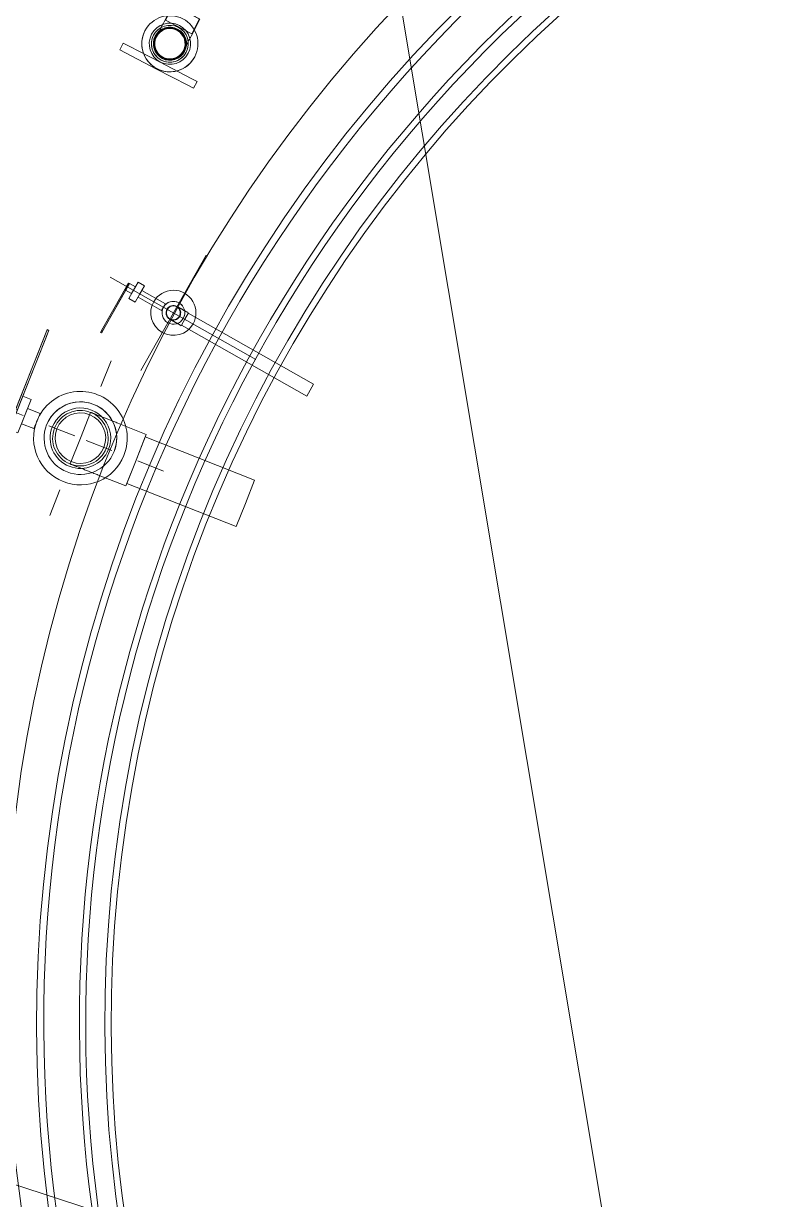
# Model space of a CAD drawing. Header units: metres. Extents: x -207 to 292, y -187 to 169.
# Drawn here: x -79.406 to -76.731, y 20.865 to 25.103 of the extents above; entities that cross this region are included whole.
import ezdxf

# ---------------------------------------------------------------- set-up
doc = ezdxf.new("R2010")
doc.units = ezdxf.units.M
doc.linetypes.add('Dash', pattern=[0.006, 0.003, -0.003])
for name, color, linetype, lineweight in [('C-TOPO-MINR', 7, 'Continuous', 9), ('EQUIPOS PIS', 7, 'Continuous', 9), ('P-SANR-FIXT', 7, 'Continuous', 9), ('P-SANR-FIXT-HDLN', 7, 'Dash', 9), ('solera', 7, 'Continuous', 35)]:
    doc.layers.add(name, color=color, linetype=linetype, lineweight=lineweight)
doc.layers.add('PR10-ARQ-PL-001-Emplazamiento-C-1_dwg', color=7, linetype='Continuous', lineweight=9, true_color=0x767676)

# ---------------------------------------------------------------- blocks, each defined once
blk = doc.blocks.new('M_Tuberia Alimentación-01 - M_Tuberia Alimentación-01-2152466-PLANTA EMPLAZAMIENTO ACTUALIZADO')
at = {"layer": 'P-SANR-FIXT'}
for p, q in [((-0.2484967248506472, 0.320122384080208), (-0.2551027530489235, 0.3201223840801734)), ((-0.2551027530488791, 0.3201223840802223), (-0.2551027530488791, 0.2959276251690544)), ((-0.2551027530488791, 0.01183938774610792), (-0.2551027530488791, 0.3168639335319202)), ((-0.2484967248506383, 0.3168639335319202), (-0.2551027530488791, 0.3168639335319202)), ((-0.2484967248506383, 0.2959276251690544), (-0.2484967248506383, 0.3201223840802223)), ((-0.2484967248506383, 0.3168639335319202), (-0.2484967248506383, 0.01183938774610791)), ((-0.2551027530488791, 0.2959276251690544), (-0.2551027530488791, -0.01962842690890711)), ((-0.2484967248506383, -0.0196284269089071), (-0.2484967248506383, 0.2959276251690544)), ((0.21538099873498, 0.09999999999995994), (0.1058930806477304, 0.09999999999995994)), ((0.2153809987350339, 3.232088392045696e-16), (0.2153809987350339, 0.1)), ((0.6387552651844799, 0.08999999999994489), (0.21538099873498, 0.08999999999994489)), ((0.2153809987350339, -2.907980233978642e-16), (0.2153809987350339, 0.08999999999999958)), ((0.6387552651844991, 0.08999999999999958), (0.6387552651844991, 0)), ((-0.2161958498840431, 0.06467941261835508), (-0.2484967248506472, 0.06467941261833776)), ((-0.2484967248506378, -2.08984948266195e-16), (-0.2484967248506378, 0.064679412618372)), ((-0.216195849884013, 0.064679412618372), (-0.216195849884013, 0)), ((-0.2551027530488791, 0.01183938774610805), (-0.2551027530488791, -0.025)), ((-0.2551027530488791, 0.01183938774610819), (-0.2484967248506383, 0.01183938774610819)), ((-0.2484967248506383, -0.025), (-0.2484967248506383, 0.01183938774610819)), ((-0.2484967248506378, -0.064679412618372), (-0.2484967248506378, 0)), ((-0.1681454552595636, 0.02964117536640202), (-0.2161958498840431, 0.02964117536641934)), ((-0.2161958498840128, -8.260995393859444e-17), (-0.2161958498840128, 0.02964117536643639)), ((-0.216195849884013, 2.08984948266195e-16), (-0.216195849884013, -0.064679412618372)), ((-0.168145455259549, 0.02964117536643639), (-0.168145455259549, 0)), ((-0.168145455259549, 9.577328008610232e-17), (-0.168145455259549, -0.02964117536643639)), ((0.2153809987350339, -0.1), (0.2153809987350339, 3.676177601895759e-16)), ((0.2153809987350339, -0.08999999999999958), (0.2153809987350339, 0)), ((0.6387552651844991, 2.907980233978642e-16), (0.6387552651844991, -0.08999999999999958)), ((-0.2551027530488791, -0.0196284269089071), (-0.2484967248506383, -0.0196284269089071)), ((-0.2551027530488889, -0.02500000000002897), (-0.2484967248506472, -0.02500000000008095)), ((-0.2161958498840128, -0.02964117536643639), (-0.2161958498840128, -2.632665229501576e-17)), ((-0.2161958498840431, -0.02964117536648864), (-0.1681454552595983, -0.02964117536647132)), ((-0.2484967248506819, -0.06467941261842439), (-0.2161958498840431, -0.06467941261844172)), ((0.1058930806477651, -0.1000000000000119), (0.2153809987350493, -0.1000000000000639)), ((0.2153809987350493, -0.09000000000004885), (0.6387552651844453, -0.09000000000006617))]:
    blk.add_line(p, q, dxfattribs=at)
at = {"layer": 'P-SANR-FIXT', "flags": 128}
for points in [[(0.1058930806477304, 0.09999999999995994), (0.1016584868576746, 0.09999999999995994), (0.0974306675143188, 0.09999999999994262), (0.09321638622682085, 0.09999999999994262), (0.0890223849460951, 0.09999999999997727), (0.08485537317966364, 0.09999999999995994), (0.08072201725730711, 0.09999999999997727), (0.07662892966688524, 0.09999999999995994), (0.0725826584753314, 0.09999999999995994), (0.06858967685342914, 0.09999999999995994), (0.06465637271992937, 0.09999999999997727), (0.06078903852243794, 0.09999999999995994), (0.05699386117070163, 0.09999999999992529), (0.05327691213882145, 0.09999999999992529), (0.04964413775236762, 0.09999999999994262), (0.04610134967536587, 0.09999999999995994), (0.04265421561309476, 0.09999999999994262), (0.03930825024455489, 0.09999999999995994), (0.03606880640079217, 0.09999999999992529), (0.03294106650068361, 0.09999999999995994), (0.02993003426099176, 0.09999999999994262), (0.02704052669084058, 0.09999999999995994), (0.02427716638610227, 0.09999999999994262), (0.02164437413377864, 0.09999999999994262), (0.01914636183968323, 0.09999999999992529), (0.01678712579075545, 0.09999999999994262), (0.01457044026129324, 0.09999999999995994), (0.01249985147537109, 0.09999999999995994), (0.01057867193324, 0.09999999999997727), (0.008809975112486155, 0.09999999999992529), (0.007196590550566635, 0.09999999999994262), (0.005741099318667421, 0.09999999999995994), (0.004445829892289203, 0.09999999999997727), (0.00331285442621911, 0.09999999999995994), (0.002343985439467269, 0.09999999999994262), (0.00154077291574713, 0.09999999999995994), (0.0009045018237617115, 0.09999999999995994), (0.0004361900615579544, 0.09999999999997727), (0.000136586827998508, 0.09999999999994262), (6.171424365675194e-06, 0.09999999999994262)], [(-3.465174813754857e-14, -0.1000000000000292), (8.470316986340549e-05, -0.1000000000000466), (0.0003386771724064602, -0.1000000000000639), (0.0007615157034769254, -0.1000000000000639), (0.001352542311572415, -0.1000000000000292), (0.002110811480257053, -0.1000000000000292), (0.003035110140502366, -0.1000000000000292), (0.00412395961173961, -0.1000000000000466), (0.005375617967014842, -0.1000000000000639), (0.006788082820029013, -0.1000000000000639), (0.008359094528310925, -0.1000000000000292), (0.01008613980819155, -0.1000000000000466), (0.01196645575568891, -0.1000000000000466), (0.01399703426644255, -0.1000000000000639), (0.01617462684797501, -0.1000000000000466), (0.0184957498166571, -0.1000000000000466), (0.02095668987088711, -0.1000000000000639), (0.02355351003154401, -0.1000000000000466), (0.02628205594035844, -0.1000000000000292), (0.02913796250594478, -0.1000000000000466), (0.03211666088699467, -0.1000000000000466), (0.03521338580157817, -0.1000000000000639), (0.03842318315028579, -0.1000000000000466), (0.04174091794226142, -0.1000000000000292), (0.04516128250950324, -0.1000000000000292), (0.04867880499827452, -0.1000000000000292), (0.05228785812307087, -0.1000000000000119), (0.05598266816869391, -0.1000000000000639), (0.05975732422736774, -0.1000000000000466), (0.063605787654508, -0.1000000000000466), (0.06752190172959463, -0.1000000000000292), (0.07149940150561934, -0.1000000000000292), (0.07553192383127216, -0.1000000000000466), (0.07961301753113995, -0.1000000000000466), (0.08373615372589785, -0.1000000000000466), (0.08789473627717789, -0.1000000000000466), (0.09208211233999655, -0.1000000000000466), (0.09629158300586588, -0.1000000000000639), (0.1005164140198515, -0.1000000000000466), (0.1047498465533855, -0.1000000000000639), (0.1058930806477651, -0.1000000000000119)]]:
    blk.add_lwpolyline(points, dxfattribs=at)
at = {"layer": 'P-SANR-FIXT'}
for centre, radius, start, end in [((-4.354376835101458e-20, 0), 0.1684943366687442, 359.9999999999994, 179.9999999999996), ((-3.922863485453557e-20, 0), 0.1684943366687442, 359.9999999999994, 179.9999999999996), ((-2.14629510331909e-20, 0), 0.1684943366687442, 359.9999999999994, 179.9999999999996), ((-1.714781753671192e-20, 0), 0.1684943366687442, 359.9999999999994, 179.9999999999996), ((-3.51032895246632e-20, 0), 0.1684943366687438, 359.9999999999994, 179.9999999999996), ((-2.558829636306329e-20, 0), 0.1684943366687438, 359.9999999999994, 179.9999999999996), ((-2.558829636306328e-20, 0), 0.1307901465824301, 1.78111062161957e-13, 180), ((-2.14629510331909e-20, 0), 0.1307901465824303, 359.9999999999994, 179.9999999999996), ((-3.922863485453557e-20, 0), 0.1307901465824303, 359.9999999999994, 179.9999999999996), ((-3.510328952466319e-20, 0), 0.1307901465824303, 359.9999999999994, 179.9999999999996), ((-5.123787571314483e-20, 0), 0.1089864609012005, 359.9999999999995, 179.9999999999996), ((-4.354376835101458e-20, 0), 0.1089864609012005, 359.9999999999995, 179.9999999999996), ((-1.714781753671191e-20, 0), 0.1089864609012005, 359.9999999999995, 179.9999999999996), ((-9.453710174581649e-21, 0), 0.1089864609012005, 359.9999999999995, 179.9999999999996), ((-5.364550253076481e-20, 9.992431805211765e-20), 0.09999999999999994, 7.251664673736819e-13, 180.0000000000002), ((1.266451756575433e-20, 0), 0.09097914548139877, 4.007498898644031e-13, 180.0000000000002), ((3.194560519766427e-20, 0), 0.09097914548139877, 4.007498898644031e-13, 180.0000000000002), ((4.048186923820066e-20, 0), 0.09097914548139877, 4.007498898644031e-13, 180.0000000000002), ((4.627881552135246e-20, 0), 0.09097914548139877, 4.007498898644031e-13, 180.0000000000002), ((-4.354376835101458e-20, 0), 0.1684943366687442, 179.9999999999999, 359.9999999999994), ((-3.922863485453557e-20, 0), 0.1684943366687442, 179.9999999999999, 359.9999999999994), ((-2.14629510331909e-20, 0), 0.1684943366687442, 179.9999999999999, 359.9999999999994), ((-1.714781753671192e-20, 0), 0.1684943366687442, 179.9999999999999, 359.9999999999994), ((-3.51032895246632e-20, 0), 0.1684943366687438, 179.9999999999999, 359.9999999999994), ((-2.558829636306329e-20, 0), 0.1684943366687438, 179.9999999999999, 359.9999999999994), ((-2.558829636306328e-20, 0), 0.1307901465824301, 180.0000000000004, 2.035554996136651e-13), ((-2.14629510331909e-20, 0), 0.1307901465824303, 179.9999999999999, 359.9999999999994), ((-3.922863485453557e-20, 0), 0.1307901465824303, 179.9999999999999, 359.9999999999994), ((-3.510328952466319e-20, 0), 0.1307901465824303, 179.9999999999999, 359.9999999999994), ((-5.123787571314483e-20, 0), 0.1089864609012005, 179.9999999999999, 359.9999999999994), ((-4.354376835101458e-20, 0), 0.1089864609012005, 179.9999999999999, 359.9999999999994), ((-1.714781753671191e-20, 0), 0.1089864609012005, 179.9999999999999, 359.9999999999994), ((-9.453710174581649e-21, 0), 0.1089864609012005, 179.9999999999999, 359.9999999999994), ((-5.364550253076481e-20, 9.992431805211765e-20), 0.09999999999999994, 180.0000000000002, 5.088887490341627e-14), ((1.266451756575433e-20, 0), 0.09097914548139877, 180.0000000000002, 5.088887490341627e-14), ((3.194560519766427e-20, 0), 0.09097914548139877, 180.0000000000002, 5.088887490341627e-14), ((4.048186923820066e-20, 0), 0.09097914548139877, 180.0000000000002, 5.088887490341627e-14), ((4.627881552135246e-20, 0), 0.09097914548139877, 180.0000000000002, 5.088887490341627e-14)]:
    blk.add_arc(centre, radius, start, end, dxfattribs=at)
at = {"layer": 'P-SANR-FIXT-HDLN'}
for p, q in [((-1.811953281616803e-20, -1.041147840717393e-15), (0, 0.30096049188159)), ((-0.3222281381753473, 0), (0, -1.041147840717393e-15)), ((0.3222281381753473, 0), (0, -1.041147840717393e-15)), ((-1.811953281616791e-20, -1.041147840717393e-15), (0, -0.30096049188159))]:
    blk.add_line(p, q, dxfattribs=at)
blk = doc.blocks.new('M_Estanque-Terraza - M_Estanque-Terraza-2331352-PLANTA EMPLAZAMIENTO ACTUALIZADO')
at = {"layer": 'P-SANR-FIXT'}
for centre, radius, start, end in [((-1.696641881242665e-15, 0), 5.151627146850166, 8.142219984546603e-13, 180.0000000000002), ((-1.242570705970596e-15, 0), 5.151627146850166, 8.142219984546603e-13, 180.0000000000002), ((-1.242570705970596e-15, 0), 5.126627146850165, 359.9999999999996, 180.0000000000002), ((-1.656194243939091e-15, 0), 5.126627146850165, 359.9999999999996, 180.0000000000002), ((-2.165734258596785e-15, 0), 4.998277258842649, 359.9999999999996, 180.0000000000002), ((-2.165734258596785e-15, 0), 4.975544739836833, 359.9999999999991, 179.9999999999998), ((-3.248601387895178e-15, 0), 4.905907101428718, 1.017777498068325e-12, 180.0000000000002), ((-3.248601387895178e-15, 0), 4.88317458242289, 1.024138607431252e-12, 180.0000000000002)]:
    blk.add_arc(centre, radius, start, end, dxfattribs=at)
blk = doc.blocks.new('M_Tuberia Alimentación-02 - M_Tuberia Alimentación-02-2167664-PLANTA EMPLAZAMIENTO ACTUALIZADO')
at = {"layer": 'P-SANR-FIXT'}
for p, q in [((-2.643505027880703e-19, 8.472816166344263e-16), (0, 0.2389936257055457)), ((-0.2621750980009191, 3.014020239089018e-19), (0.3414942734020562, 1.950509555442414e-15)), ((-0.1897114651898784, 0.01385887385455112), (-0.1933912728527299, 0.01385887385456845)), ((-0.1933912728528042, 0.01385887385455386), (-0.1933912728528042, -4.591808704101918e-16)), ((-0.1933912728528042, 0.006461004050486624), (-0.1933912728528042, -0.1828042598845548)), ((-0.1897114651899315, 0.006461004050486624), (-0.1933912728528042, 0.006461004050486624)), ((-0.1650425307490551, 0.01390009744740905), (-0.1897114651898438, 0.01390009744739173)), ((-0.1897114651899315, 0.01390009744739998), (-0.1897114651899315, 0)), ((-0.1897114651899315, -3.704510656565851e-16), (-0.1897114651899315, 0.01385887385455386)), ((-0.1897114651899315, -0.1828042598845548), (-0.1897114651899315, 0.006461004050486612)), ((-0.1897114651899315, 4.491245403046258e-17), (-0.1897114651899315, -0.01390009744739998)), ((-0.138379454093007, 0.03380192890178446), (-0.1650425307490204, 0.03380192890180179)), ((-0.1650425307491191, -1.092170456852954e-16), (-0.1650425307491191, 0.03380192890179299)), ((-0.1650425307491191, -4.491245403046258e-17), (-0.1650425307491191, 0.01390009744739998)), ((-0.1650425307491191, -0.01390009744739998), (-0.1650425307491191, 0)), ((-0.1650425307491191, -0.03380192890179299), (-0.1650425307491191, 0)), ((-0.1383794540930494, -1.092170456852954e-16), (-0.1383794540930494, 0.03380192890179299)), ((-0.0410583655958536, 0.01390009744740905), (-0.1383794540929724, 0.01390009744739173)), ((-0.1383794540930493, -4.491245403046302e-17), (-0.1383794540930493, 0.01390009744740012)), ((-0.1383794540930494, -0.03380192890179299), (-0.1383794540930494, 0)), ((-0.1383794540930493, -0.01390009744740012), (-0.1383794540930493, 0)), ((-0.04105836559595109, -4.491245403046302e-17), (-0.04105836559595109, 0.01390009744740012)), ((-0.04105836559595109, -0.01390009744740012), (-0.04105836559595109, 0)), ((-2.643505027880722e-19, 8.472816166344263e-16), (0, -0.2389936257055457)), ((0.04738928398605149, 0.02641715653502388), (0.04214382561196035, 0.02641715653502388)), ((0.0473892839859497, -1.732282441266471e-16), (0.0473892839859497, 0.02641715653503993)), ((0.566057269048424, 0.02500000000001164), (0.04738928398605149, 0.02500000000001164)), ((0.0473892839859497, -8.077722872162979e-17), (0.0473892839859497, 0.02500000000000014)), ((0.0473892839859497, -0.02641715653503994), (0.0473892839859497, 8.284031934607364e-17)), ((0.0473892839859497, -0.02500000000000014), (0.0473892839859497, 0)), ((0.5660572690483285, -8.077722872162979e-17), (0.5660572690483285, 0.02500000000000014)), ((0.5660572690483285, -0.02500000000000014), (0.5660572690483285, 0)), ((-0.1933912728528042, -0.1859654784972582), (-0.1933912728528042, -2.707167823245982e-16)), ((-0.1897114651899315, -4.591808704101918e-16), (-0.1933912728528042, -4.591808704101918e-16)), ((-0.1897114651899315, -2.67404326718515e-16), (-0.1897114651899315, -0.1859654784972582)), ((-0.1897114651898784, -0.01390009744742638), (-0.1650425307490204, -0.01390009744739173)), ((-0.1650425307490204, -0.03380192890176714), (-0.1383794540929724, -0.03380192890178446)), ((-0.1383794540929377, -0.01390009744739173), (-0.04105836559588825, -0.01390009744739173)), ((0.04214382561196035, -0.02641715653505853), (0.04738928398605149, -0.02641715653502388)), ((0.04738928398605149, -0.02500000000001164), (0.566057269048424, -0.02499999999997699)), ((-0.1933912728528042, -0.1828042598845547), (-0.1933912728528042, -0.1904910760853377)), ((-0.1897114651899315, -0.1828042598845547), (-0.1933912728528042, -0.1828042598845547)), ((-0.1933912728528042, -0.1859654784972584), (-0.1933912728528042, -0.1904909652471099)), ((-0.1933912728527299, -0.1904910760853343), (-0.1897114651898784, -0.1904910760853343)), ((-0.1897114651899315, -0.1904910760853377), (-0.1897114651899315, -0.1828042598845548)), ((-0.1897114651899315, -0.1904909652471099), (-0.1897114651899315, -0.1859654784972583))]:
    blk.add_line(p, q, dxfattribs=at)
at = {"layer": 'P-SANR-FIXT', "flags": 128}
for points in [[(0.04214382561196035, 0.02641715653502388), (0.04045852208566057, 0.02641715653504121), (0.03877591468550845, 0.02641715653502388), (0.0370986952243753, 0.02641715653502388), (0.03542954689557937, 0.02641715653502388), (0.03377113998050454, 0.02641715653507586), (0.03212612757631696, 0.02641715653504121), (0.03049714135202685, 0.02641715653504121), (0.0288867873380239, 0.02641715653504121), (0.02729764175722939, 0.02641715653502388), (0.02573224690368661, 0.02641715653502388), (0.02419310707499999, 0.02641715653502388), (0.02268268456676633, 0.02641715653502388), (0.02120339573267102, 0.02641715653502388), (0.01975760711936273, 0.02641715653505853), (0.01834763168012623, 0.02641715653504121), (0.01697572507497662, 0.02641715653505853), (0.01564408206174903, 0.02641715653505853), (0.01435483298525287, 0.02641715653504121), (0.01311004036896047, 0.02641715653505853), (0.01191169561546767, 0.02641715653504121), (0.01076171582085463, 0.02641715653504121), (0.009661940707313079, 0.02641715653502388), (0.008614129680623864, 0.02641715653504121), (0.007619959014771666, 0.02641715653502388), (0.006681019170766013, 0.02641715653502388), (0.0057988122520248, 0.02641715653502388), (0.004974749601552776, 0.02641715653504121), (0.004210149543687112, 0.02641715653505853), (0.003506235275469226, 0.02641715653505853), (0.002864132909514047, 0.02641715653505853), (0.002284869672638888, 0.02641715653505853), (0.001769372262538946, 0.02641715653502388), (0.001318465364969688, 0.02641715653504121), (0.000932870334866675, 0.02641715653504121), (0.0006132040420265184, 0.02641715653505853), (0.0003599778843290551, 0.02641715653502388), (0.0001735969695402673, 0.02641715653502388), (5.435946742854867e-05, 0.02641715653502388), (2.456132540828549e-06, 0.02641715653504121)], [(6.930349627509714e-14, -0.02641715653504121), (3.371056549185596e-05, -0.02641715653504121), (0.0001347883318924687, -0.02641715653502388), (0.0003030715965765921, -0.02641715653502388), (0.0005382911421083918, -0.02641715653502388), (0.0008400706673784953, -0.02641715653504121), (0.001207927389608813, -0.02641715653502388), (0.001641272816428136, -0.02641715653505853), (0.002139413687637352, -0.02641715653502388), (0.002701553084134685, -0.02641715653505853), (0.003326791702822811, -0.02641715653505853), (0.004014129295141538, -0.02641715653505853), (0.004762466267701348, -0.02641715653502388), (0.005570605440998224, -0.02641715653504121), (0.006437253964615775, -0.02641715653502388), (0.007361025385934591, -0.02641715653502388), (0.00834044186767087, -0.02641715653505853), (0.009373936552338456, -0.02641715653505853), (0.01045985606902559, -0.02641715653505853), (0.01159646317808565, -0.02641715653502388), (0.0127819395505885, -0.02641715653502388), (0.01401438867730012, -0.02641715653500655), (0.01529183890244312, -0.02641715653505853), (0.01661224657825333, -0.02641715653505853), (0.01797349933399101, -0.02641715653502388), (0.01937341945576845, -0.02641715653502388), (0.02080976736995162, -0.02641715653504121), (0.02228024522628948, -0.02641715653505853), (0.02378250057394471, -0.02641715653502388), (0.02531413012474286, -0.02641715653502388), (0.02687268359816499, -0.02641715653502388), (0.02845566764118803, -0.02641715653504121), (0.03006054981694361, -0.02641715653504121), (0.03168476265637364, -0.02641715653502388), (0.03332570776539815, -0.02641715653502388), (0.0349807599818082, -0.02641715653504121), (0.03664727157526577, -0.02641715653502388), (0.03832257648257892, -0.02641715653502388), (0.04000399457340136, -0.02641715653502388), (0.04168883593738137, -0.02641715653502388), (0.04214382561196035, -0.02641715653505853)]]:
    blk.add_lwpolyline(points, dxfattribs=at)
at = {"layer": 'P-SANR-FIXT'}
for centre, radius, start, end in [((0, 0), 0.08135233843567118, 359.9999999999994, 179.9999999999996), ((0, 0), 0.08135233843567118, 359.9999999999994, 179.9999999999996), ((0, 0), 0.08135233843568421, 359.9999999999994, 179.9999999999996), ((0, 0), 0.08135233843568421, 359.9999999999994, 179.9999999999996), ((0, 0), 0.08135233843567118, 179.9999999999999, 359.9999999999994), ((0, 0), 0.08135233843567118, 179.9999999999999, 359.9999999999994), ((0, 0), 0.08135233843568421, 180, 359.9999999999994), ((0, 0), 0.08135233843568421, 180, 359.9999999999994), ((0, 0), 0.04105836559595545, 2.353610464283002e-13, 180), ((0, 0), 0.04105836559595109, 359.9999999999994, 179.9999999999996), ((0, 0), 0.04105836559595109, 359.9999999999994, 179.9999999999996), ((0, 0), 0.04105836559594278, 359.9999999999994, 179.9999999999996), ((0, 0), 0.04105836559594278, 359.9999999999994, 179.9999999999996), ((0, 0), 0.04105836559595551, 359.9999999999994, 179.9999999999996), ((0, 0), 0.04105836559595546, 180.0000000000004, 2.035554996136651e-13), ((0, 0), 0.04105836559595109, 179.9999999999999, 359.9999999999994), ((0, 0), 0.04105836559595109, 179.9999999999999, 359.9999999999994), ((0, 0), 0.04105836559594279, 179.9999999999999, 359.9999999999994), ((0, 0), 0.04105836559594279, 179.9999999999999, 359.9999999999994), ((0, 0), 0.04105836559595552, 179.9999999999999, 359.9999999999994), ((-2.076632604713839e-18, -2.51586847816659e-18), 0.02641715653503992, 4.452776554048924e-14, 179.9999999999999), ((1.392423537617156e-19, 0), 0.02499999999999947, 2.289999370653732e-13, 180), ((1.476276369569623e-20, 0), 0.02499999999999951, 359.9999999999994, 179.9999999999995), ((1.392423537617156e-19, 0), 0.02499999999999947, 180.0000000000004, 2.035554996136651e-13), ((1.476276369569623e-20, 0), 0.02499999999999952, 179.9999999999999, 359.9999999999994), ((-2.076632604713839e-18, -2.51586847816659e-18), 0.02641715653503992, 180.0000000000002, 359.9999999999994)]:
    blk.add_arc(centre, radius, start, end, dxfattribs=at)
blk = doc.blocks.new('M_Tuberia Alimentación-04 - M_Tuberia Alimentación-04-2210594-PLANTA EMPLAZAMIENTO ACTUALIZADO')
at = {"layer": 'P-SANR-FIXT'}
for p, q in [((-0.1497388980081886, 0.1028066772740961), (-0.1497388980081886, 0.07543823815699557)), ((-0.1261360101369423, 0.1028066772740843), (-0.1497388980082514, 0.1028066772740843)), ((-2.165734258596785e-15, 0.1028066772740843), (-0.1261360101369424, 0.1028066772740843)), ((-0.1261360101369425, 0.1028066772740843), (2.165734258596785e-15, 0.1028066772740843)), ((0.1261360101369422, 0.1028066772740843), (-2.165734258596785e-15, 0.1028066772740843)), ((2.165734258596785e-15, 0.1028066772740843), (0.1261360101369425, 0.1028066772740843)), ((0.1497388980082514, 0.1028066772740843), (0.1261360101369422, 0.1028066772740843)), ((0.1497388980082926, 0.07543823815697824), (0.1497388980082926, 0.1028066772740614)), ((-0.1497388980082514, 0.07543823815699191), (-0.1261360101369421, 0.07543823815699191)), ((2.165734258596785e-15, 0.07543823815699191), (-0.1261360101369425, 0.07543823815699191)), ((-0.1261360101369424, 0.07543823815699191), (-2.165734258596785e-15, 0.07543823815699191)), ((0.1261360101369425, 0.07543823815699191), (2.165734258596785e-15, 0.07543823815699191)), ((-2.165734258596785e-15, 0.07543823815699191), (0.1261360101369422, 0.07543823815699191)), ((0.1261360101369421, 0.07543823815699191), (0.1497388980082514, 0.07543823815699191)), ((-0.05499999999997017, -0.05999999999998636), (-0.05499999999993552, -0.1285931865619629)), ((-0.05299999999997063, -0.06816154486883311), (-0.05299999999997063, -0.1285931865619976)), ((-0.05299999999999999, -0.0681615448688104), (0.05299999999999999, -0.0681615448688104)), ((-0.05299999999999999, -0.0681615448688104), (0.05299999999999999, -0.0681615448688104)), ((0.05300000000003993, -0.1285931865619629), (0.05300000000003993, -0.06816154486878113)), ((0.05500000000003948, -0.1285931865619629), (0.05500000000007413, -0.05999999999998636)), ((-0.055, -0.1285931865619691), (0.055, -0.1285931865619691)), ((-0.055, -0.1285931865619691), (0.055, -0.1285931865619691)), ((0.05299999999999999, -0.1285931865619691), (-0.05299999999999999, -0.1285931865619691)), ((0.05299999999999999, -0.1285931865619691), (-0.05299999999999999, -0.1285931865619691))]:
    blk.add_line(p, q, dxfattribs=at)
at = {"layer": 'P-SANR-FIXT', "flags": 128}
for points in [[(-0.05499999999993552, -1.732587406877428e-14), (-0.05500000000000482, -4.799360032247933e-05), (-0.05499999999993552, -0.0001918976218175885), (-0.05499999999993552, -0.0004314818487701814), (-0.05499999999993552, -0.0007663629974664219), (-0.05499999999993552, -0.001196005329529726), (-0.05499999999997017, -0.001719721508875819), (-0.05499999999993552, -0.002336673701368636), (-0.05499999999997017, -0.003045874915045988), (-0.05499999999993552, -0.003846190579338327), (-0.05499999999993552, -0.004736340359832775), (-0.05499999999993552, -0.005714900206797847), (-0.05499999999993552, -0.006780304633241349), (-0.05499999999993552, -0.007930849219348148), (-0.05499999999997017, -0.009164693339191581), (-0.05499999999997017, -0.01047986310540437), (-0.05499999999993552, -0.01187425452694042), (-0.05500000000000482, -0.01334563687495511), (-0.05499999999993552, -0.01489165625155411), (-0.05499999999993552, -0.0165098393555375), (-0.05499999999993552, -0.01819759743917894), (-0.05499999999997017, -0.01995223044952536), (-0.05499999999993552, -0.02177093134808392), (-0.05499999999997017, -0.02365079060139401), (-0.05499999999997017, -0.02558880083564063), (-0.05499999999997017, -0.0275818616479457), (-0.05499999999997017, -0.02962678456602075), (-0.05499999999993552, -0.03172029814956268), (-0.05499999999997017, -0.03385905322341268), (-0.05499999999993552, -0.03603962823561752), (-0.05499999999993552, -0.03825853473141806), (-0.05499999999997017, -0.04051222293368819), (-0.05499999999997017, -0.04279708742207904), (-0.05499999999993552, -0.04510947290087179), (-0.05499999999997017, -0.04744568004649482), (-0.05499999999997017, -0.04980197142600764), (-0.05499999999997017, -0.05217457747568829), (-0.05499999999993552, -0.05455970253215273), (-0.05499999999993552, -0.05695353090396493), (-0.05499999999997017, -0.05935223297649514), (-0.05499999999997017, -0.05999999999998636)], [(0.05500000000007413, -0.05999999999998636), (0.05500000000007413, -0.0576006399488007), (0.05500000000003948, -0.05520511836183346), (0.05500000000007413, -0.05281726756268409), (0.05500000000000482, -0.05044090760313939), (0.05500000000007413, -0.04807984015228577), (0.05500000000003948, -0.04573784241436506), (0.05500000000003948, -0.0434186610861681), (0.05500000000003948, -0.04112600636302723), (0.05500000000003948, -0.03886354600349168), (0.05500000000007413, -0.03663489946146983), (0.05500000000000482, -0.03444363209604335), (0.05500000000007413, -0.03229324946751226), (0.05500000000007413, -0.03018719172937336), (0.05500000000003948, -0.02812882812475628), (0.05500000000000482, -0.0261214515962748), (0.05500000000003948, -0.02416827351828543), (0.05500000000003948, -0.02227241855888206), (0.05500000000003948, -0.02043691968172789), (0.05500000000000482, -0.0186647132933726), (0.05500000000007413, -0.01695863454601731), (0.05500000000003948, -0.01532141280173937), (0.05500000000007413, -0.01375566726606021), (0.05500000000003948, -0.01226390279780399), (0.05500000000007413, -0.01084850590191745), (0.05500000000003948, -0.009511740911523021), (0.05500000000007413, -0.008255746365373033), (0.05500000000003948, -0.007082531586925234), (0.05500000000003948, -0.005993973469422872), (0.05500000000003948, -0.004991813473684579), (0.05500000000003948, -0.004077654841947879), (0.05500000000007413, -0.003252960033033423), (0.05500000000000482, -0.002519048382641631), (0.05500000000003948, -0.001877093992922619), (0.05500000000003948, -0.001328123853883653), (0.05500000000007413, -0.0008730162007057061), (0.05500000000007413, -0.0005124991084937847), (0.05500000000007413, -0.0002471493277529589), (0.05500000000007413, -7.73913614563753e-05), (0.05500000000003948, -3.496786217510817e-06)]]:
    blk.add_lwpolyline(points, dxfattribs=at)
at = {"layer": 'P-SANR-FIXT'}
for centre, radius, start, end in [((-5.95628119143161e-16, 0), 0.1011360101369438, 359.9999999999996, 179.9999999999998), ((-5.141653318819093e-16, 0), 0.1011360101369436, 4.007498898644031e-13, 180.0000000000002), ((-3.443067541882518e-16, 0), 0.1011360101369436, 4.007498898644031e-13, 180.0000000000002), ((-2.541777129630463e-16, 0), 0.1011360101369436, 4.007498898644031e-13, 180.0000000000002), ((-5.141653318819093e-16, 0), 0.07431454664681815, 4.071109992273301e-13, 180.0000000000002), ((-3.443067541882516e-16, 0), 0.07431454664681815, 4.071109992273301e-13, 180.0000000000002), ((-2.681567794850715e-16, 0), 0.06651828676910217, 359.9999999999996, 179.9999999999998), ((-2.526522263161353e-16, 0), 0.06651828676910208, 4.007498898644031e-13, 180.0000000000002), ((-2.526522263161352e-16, 0), 0.05974962430035019, 2.544443745170813e-13, 180.0000000000002), ((-1.627273256316785e-16, 0), 0.05974962430035018, 2.608054838800084e-13, 180.0000000000002), ((0, 0), 0.05724962430035028, 359.9999999999994, 179.9999999999998), ((0, 0), 0.0572496243003502, 2.417221557912273e-13, 180.0000000000002), ((2.064581403326705e-19, 1.981965216004179e-19), 0.05499999999999996, 4.452776554048924e-14, 179.9999999999999), ((-9.777554555392722e-16, 0), 0.05474962430035028, 359.9999999999994, 179.9999999999997), ((-4.043365324442325e-16, 0), 0.05474962430035021, 2.544443745170813e-13, 180.0000000000002), ((-5.95628119143161e-16, 0), 0.1011360101369438, 179.9999999999998, 359.9999999999992), ((-5.141653318819093e-16, 0), 0.1011360101369436, 180.0000000000002, 5.088887490341627e-14), ((-3.443067541882518e-16, 0), 0.1011360101369436, 180.0000000000002, 5.088887490341627e-14), ((-2.541777129630463e-16, 0), 0.1011360101369436, 180.0000000000002, 5.088887490341627e-14), ((-5.141653318819093e-16, 0), 0.07431454664681814, 180.0000000000002, 5.088887490341627e-14), ((-3.443067541882516e-16, 0), 0.07431454664681814, 180.0000000000002, 5.088887490341627e-14), ((-2.681567794850715e-16, 0), 0.06651828676910217, 179.9999999999998, 359.9999999999992), ((-2.526522263161353e-16, 0), 0.06651828676910206, 180.0000000000002, 5.088887490341627e-14), ((-2.526522263161352e-16, 0), 0.05974962430035018, 180.0000000000002, 5.088887490341627e-14), ((-1.627273256316785e-16, 0), 0.05974962430035018, 180.0000000000002, 5.088887490341627e-14), ((0, 0), 0.05724962430035026, 179.9999999999998, 359.9999999999992), ((0, 0), 0.05724962430035018, 180.0000000000002, 5.088887490341627e-14), ((2.064581403326705e-19, 1.981965216004179e-19), 0.05499999999999996, 180.0000000000002, 359.9999999999994), ((-9.777554555392722e-16, 0), 0.05474962430035028, 179.9999999999998, 359.9999999999992), ((-4.043365324442325e-16, 0), 0.05474962430035019, 180.0000000000002, 5.088887490341627e-14)]:
    blk.add_arc(centre, radius, start, end, dxfattribs=at)
blk = doc.blocks.new('YADRAN_LASQUEMAS_ARQ_MO_002_TERRAZAS_rvt-1-PLANTA EMPLAZAMIENTO ACTUALIZADO')
at = {"layer": 'P-SANR-FIXT', "lineweight": 9}
for name, p, rotation in [('M_Estanque-Terraza - M_Estanque-Terraza-2331352-PLANTA EMPLAZAMIENTO ACTUALIZADO', (-74.20677377513374, 21.50439971401232), 80.0659520337387), ('M_Tuberia Alimentación-04 - M_Tuberia Alimentación-04-2210594-PLANTA EMPLAZAMIENTO ACTUALIZADO', (-78.87916003539937, 25.02964229484086), 152.4100000000003), ('M_Tuberia Alimentación-02 - M_Tuberia Alimentación-02-2167664-PLANTA EMPLAZAMIENTO ACTUALIZADO', (-78.8665517585375, 24.06015569859925), 330.5169393402846), ('M_Tuberia Alimentación-01 - M_Tuberia Alimentación-01-2152466-PLANTA EMPLAZAMIENTO ACTUALIZADO', (-79.20132347554552, 23.60850240442734), 338.41)]:
    blk.add_blockref(name, p, dxfattribs=dict(at, rotation=rotation))
blk = doc.blocks.new('PR10-ARQ-PL-001-Emplazamiento-C-1_dwg-674643-PLANTA EMPLAZAMIENTO ACTUALIZADO')
at = {"layer": 'C-TOPO-MINR', "color": 9, "true_color": 0xc0c0c0, "flags": 128}
blk.add_lwpolyline([(-76.71736036448101, 26.4698172743807), (-78.0658778304524, 25.27745035185311), (-77.2171287402856, 20.19267441153524), (-80.58494761403831, 21.29412535118921), (-80.94679718380411, 21.90229779149838), (-80.9930871810217, 22.16958218764373), (-80.99560085534308, 22.16426234384467), (-81.16345102463264, 21.80903069164688), (-81.54484655570005, 21.00185983673879)], dxfattribs=at)
at = {"layer": 'EQUIPOS PIS'}
blk.add_circle((-74.32630718924105, 21.62479167222977), 5.147159958258271, dxfattribs=at)
at = {"layer": 'solera'}
blk.add_arc((-74.23138592712581, 21.60050042510033), 7.618656355239239, 72.02907873424262, 156.4755361867472, dxfattribs=at)

msp = doc.modelspace()

# ---------------------------------------------------------------- linework, layer by layer
at = {"layer": 'C-TOPO-MINR', "color": 9, "true_color": 0xc0c0c0, "flags": 128}
msp.add_lwpolyline([(-81.16345102463264, 21.80903069164688), (-80.99560085534308, 22.16426234384467), (-80.9930871810217, 22.16958218764372), (-80.94679718380411, 21.90229779149838), (-80.58494761403831, 21.29412535118921), (-77.2171287402856, 20.19267441153524), (-78.0658778304524, 25.27745035185312), (-76.71736036448101, 26.4698172743807)], dxfattribs=at)

# ---------------------------------------------------------------- block references
at = {"lineweight": 5}
msp.add_blockref('YADRAN_LASQUEMAS_ARQ_MO_002_TERRAZAS_rvt-1-PLANTA EMPLAZAMIENTO ACTUALIZADO', (0, 0), dxfattribs=at)
at = {"layer": 'PR10-ARQ-PL-001-Emplazamiento-C-1_dwg', "color": 7}
msp.add_blockref('PR10-ARQ-PL-001-Emplazamiento-C-1_dwg-674643-PLANTA EMPLAZAMIENTO ACTUALIZADO', (0, 0), dxfattribs=at)

doc.saveas('drawing.dxf')
